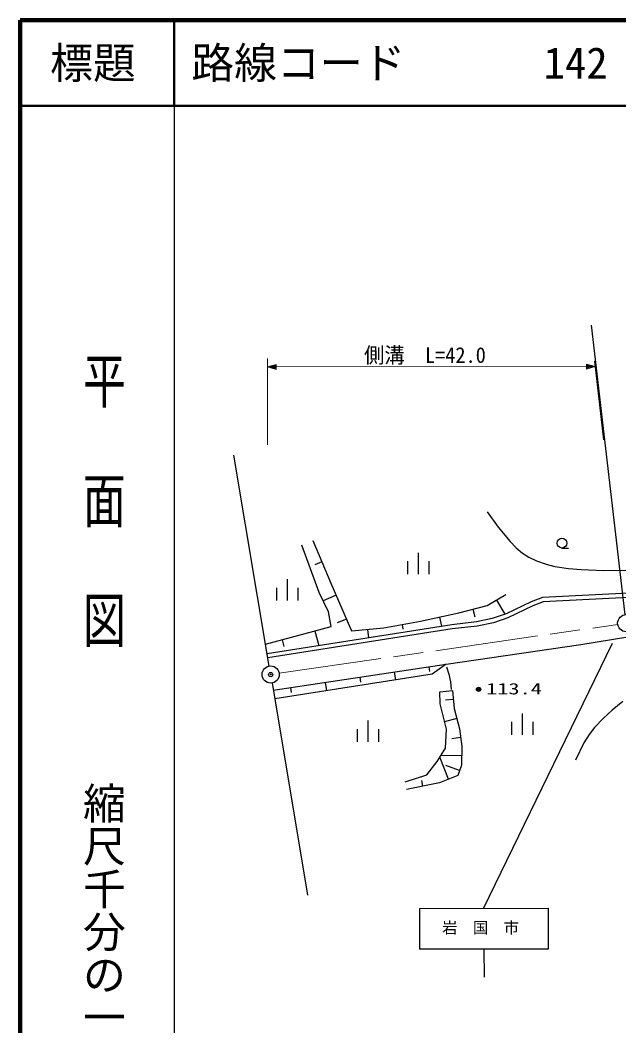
# Model space of a CAD drawing. Units: millimetres, scale not verified. Extents: x 40000 to 680000, y 20000 to 380000.
# Drawn here: x 40000 to 109936, y 262491 to 380000 of the extents above; entities that cross this region are included whole.
import ezdxf
from ezdxf.enums import TextEntityAlignment as Align

# ---------------------------------------------------------------- set-up
doc = ezdxf.new("R2010")
doc.units = ezdxf.units.MM
doc.header["$LTSCALE"] = 1000
doc.header["$PDMODE"] = 32
doc.header["$PDSIZE"] = 500
doc.linetypes.add('CHAIN', pattern=[18.5, 12, -1.5, 3.5, -1.5])
for name, color, linetype, lineweight in [('M-BGD', 7, 'Continuous', 25), ('M-BMK', 2, 'CHAIN', 13), ('M-BMK-OTRS', 5, 'Continuous', 25), ('M-BMK-SRVR', 3, 'Continuous', 25), ('M-STR-HTXT', 7, 'Continuous', 13), ('M-STR-STRC', 7, 'Continuous', 25), ('M-TTL', 2, 'Continuous', 140), ('M-TTL-BAND', 7, 'Continuous', 25), ('M-TTL-LINE', 7, 'Continuous', 50)]:
    doc.layers.add(name, color=color, linetype=linetype, lineweight=lineweight)
doc.layers.add('M-OTRS', color=6, linetype='Continuous')
doc.layers.add('M-TTL-TXT', color=7, linetype='Continuous')
doc.styles.add('@ＭＳ ゴシック', font='')
doc.styles.add('ＭＳ ゴシック', font='')
doc.styles.get('@ＭＳ ゴシック').set_extended_font_data('@MS Gothic')
doc.styles.get('ＭＳ ゴシック').set_extended_font_data('MS Gothic')

msp = doc.modelspace()

# ---------------------------------------------------------------- linework, layer by layer
at = {"layer": 'M-BGD'}
for p, q in [((74944, 313128), (72906, 318643)), ((74192, 319186), (76297, 314213)), ((86481, 317779), (86484, 315274)), ((103285, 318321), (104036, 318322)), ((75244, 316699), (74404, 316344)), ((85230, 316775), (85232, 315273)), ((87735, 316778), (87737, 315275)), ((71185, 314680), (71188, 312176)), ((76297, 314213), (78707, 308630)), ((69933, 313677), (69935, 312174)), ((72438, 313680), (72440, 312177)), ((76030, 310861), (74944, 313128)), ((76899, 312817), (75402, 312171)), ((94545, 311594), (96744, 312883)), ((115054, 313234), (100996, 312523)), ((115083, 312734), (101096, 312026)), ((91229, 310744), (94545, 311594)), ((95645, 312238), (96615, 310583)), ((99676, 312047), (96758, 310631)), ((99870, 311585), (96949, 310167)), ((100996, 312523), (99676, 312047)), ((101096, 312026), (99870, 311585)), ((76336, 309135), (76030, 310861)), ((86762, 309757), (91229, 310744)), ((88995, 310250), (89231, 309182)), ((92887, 311169), (93116, 310274)), ((96758, 310631), (95149, 310083)), ((68671, 307092), (76336, 309135)), ((90409, 309367), (68864, 305971)), ((78104, 310026), (77031, 309562)), ((82464, 309007), (86762, 309757)), ((84613, 309382), (84707, 308840)), ((93317, 309684), (90409, 309367)), ((93398, 309188), (90475, 308871)), ((95149, 310083), (93317, 309684)), ((95284, 309599), (93398, 309188)), ((96949, 310167), (95284, 309599)), ((90475, 308871), (68942, 305476)), ((74420, 308624), (74875, 306919)), ((78707, 308630), (82464, 309007)), ((80585, 308818), (80684, 307834)), ((105475, 307062), (110964, 307929)), ((70588, 307603), (70796, 306820)), ((89761, 304741), (105475, 307062)), ((69570, 301722), (89761, 304741)), ((87742, 304439), (87824, 303895)), ((89761, 304741), (88137, 303572)), ((88137, 303572), (69738, 300719)), ((79666, 303231), (79751, 302661)), ((83704, 303835), (83843, 302906)), ((71589, 302024), (71678, 301427)), ((75627, 302628), (75773, 301655)), ((89023, 301523), (90507, 301666)), ((89060, 300109), (89023, 301523)), ((90507, 301666), (90687, 299580)), ((89806, 297140), (89060, 300109)), ((90597, 300623), (89669, 300543)), ((90687, 299580), (91326, 297212)), ((98642, 299004), (98645, 296499)), ((80613, 298169), (80616, 295665)), ((91006, 298396), (89586, 298013)), ((97390, 298000), (97392, 296497)), ((99895, 298003), (99897, 296500)), ((79362, 297166), (79363, 295663)), ((81866, 297169), (81868, 295666)), ((89702, 294948), (89806, 297140)), ((91451, 296170), (90430, 296047)), ((91326, 297212), (91576, 295127)), ((91576, 295127), (91543, 292935)), ((88714, 293391), (89702, 294948)), ((90042, 291307), (89026, 293882)), ((91559, 294031), (89143, 294067)), ((87514, 291834), (88714, 293391)), ((91331, 292334), (89711, 292903)), ((91543, 292935), (91120, 291732)), ((84970, 291018), (87514, 291834)), ((91120, 291732), (88965, 290881)), ((88965, 290881), (85147, 290099)), ((87056, 290490), (86918, 291164))]:
    msp.add_line(p, q, dxfattribs=at)
for points in [[(94553, 322539), (95846, 320758), (97219, 319066), (97925, 318349), (98696, 317712), (99409, 317257), (100312, 316818), (101457, 316419), (102463, 316173), (104048, 315926), (105543, 315798), (108151, 315707), (110752, 315721)], [(89797, 304458), (90081, 303574), (90259, 302691), (90331, 301807)], [(110409, 300381), (109161, 299379), (108130, 298428), (107108, 297338), (106484, 296552), (105838, 295551), (104859, 293524)]]:
    msp.add_lwpolyline(points, dxfattribs=at)
for centre, radius in [((103284, 318892), 571), ((93548, 301811), 250), ((93548, 301811), 150), ((93548, 301811), 50.1)]:
    msp.add_circle(centre, radius, dxfattribs=at)
at = {"layer": 'M-BMK'}
msp.add_line((70257, 303683), (109804, 309396), dxfattribs=at)
at = {"layer": 'M-BMK-OTRS'}
for p, q in [((110680, 310535), (106748, 344344)), ((69100, 304528), (64977, 329175)), ((69431, 302552), (73579, 277768))]:
    msp.add_line(p, q, dxfattribs=at)
at = {"layer": 'M-BMK-SRVR'}
for centre, radius in [((110796, 309539), 1002), ((69265, 303540), 1002), ((69265, 303540), 40.1)]:
    msp.add_circle(centre, radius, dxfattribs=at)
at = {"layer": 'M-OTRS'}
msp.add_point((69265, 303540), dxfattribs=at)
at = {"layer": 'M-STR-HTXT'}
for p, q in [((68912, 330364), (68901, 340476)), ((68902, 339474), (69903, 339755)), ((69182, 339474), (69863, 339675)), ((69863, 339675), (69864, 339274)), ((69903, 339755), (69904, 339194)), ((106156, 339237), (106156, 339798)), ((106156, 339798), (107158, 339519)), ((106196, 339317), (106196, 339718)), ((106196, 339718), (106877, 339518)), ((106236, 339397), (106236, 339638)), ((106236, 339638), (106717, 339518)), ((107083, 340161), (108147, 330981)), ((68902, 339474), (107158, 339519)), ((69904, 339194), (68902, 339474)), ((69864, 339274), (69182, 339474)), ((69343, 339474), (69823, 339595)), ((69824, 339355), (69343, 339474)), ((69583, 339475), (69783, 339515)), ((69783, 339435), (69583, 339475)), ((69783, 339515), (69783, 339435)), ((69823, 339595), (69824, 339355)), ((107158, 339519), (106156, 339237)), ((106877, 339518), (106196, 339317)), ((106717, 339518), (106236, 339397)), ((106276, 339477), (106276, 339558)), ((106276, 339558), (106477, 339518)), ((106477, 339518), (106276, 339477))]:
    msp.add_line(p, q, dxfattribs=at)
at = {"layer": 'M-STR-STRC'}
for p, q in [((94107, 276216), (109204, 307214)), ((86659, 276207), (101688, 276225)), ((86659, 276207), (86665, 271448)), ((101688, 276225), (101694, 271466)), ((101694, 271466), (86665, 271448)), ((94179, 271457), (94183, 268187))]:
    msp.add_line(p, q, dxfattribs=at)
at = {"layer": 'M-TTL'}
for p, q in [((40000, 380000), (40000, 20000)), ((680000, 380000), (40000, 380000))]:
    msp.add_line(p, q, dxfattribs=at)
at = {"layer": 'M-TTL-BAND'}
msp.add_line((58000, 370000), (58000, 20000), dxfattribs=at)
at = {"layer": 'M-TTL-LINE'}
for p, q in [((58000, 380000), (58000, 370000)), ((40000, 370000), (680000, 370000))]:
    msp.add_line(p, q, dxfattribs=at)

# ---------------------------------------------------------------- texts
at = {"layer": 'M-BGD', "style": 'ＭＳ ゴシック', "width": 1.45}
msp.add_text('113.4', height=1320, rotation=0.067, dxfattribs=at).set_placement((94433, 300822), align=Align.BOTTOM_LEFT)
at = {"layer": 'M-STR-HTXT', "style": 'ＭＳ ゴシック', "width": 0.95}
msp.add_text('側溝\u3000L=42.0', height=1833, rotation=0.067, dxfattribs=at).set_placement((80165, 339387), align=Align.BOTTOM_LEFT)
at = {"layer": 'M-STR-STRC', "style": 'ＭＳ ゴシック'}
msp.add_text('岩\u3000国\u3000市', height=1320, rotation=0.067, dxfattribs=at).set_placement((89283, 272908), align=Align.BOTTOM_LEFT)
at = {"layer": 'M-TTL-BAND', "style": '@ＭＳ ゴシック', "width": 1.4}
msp.add_text('平  面  図', height=3666, rotation=270, dxfattribs=at).set_placement((49777, 306475), align=Align.MIDDLE_RIGHT)
at = {"layer": 'M-TTL-BAND', "style": '@ＭＳ ゴシック'}
msp.add_text('縮尺千分の一', height=3666, rotation=270, dxfattribs=at).set_placement((49777, 261030), align=Align.MIDDLE_RIGHT)
at = {"layer": 'M-TTL-TXT', "style": 'ＭＳ ゴシック'}
msp.add_text('標題', height=3666, dxfattribs=at).set_placement((48500, 375000), align=Align.MIDDLE_CENTER)
for s, p in [('路線コード', (60000, 375000)), ('142', (101142, 375000))]:
    msp.add_text(s, height=3666, dxfattribs=at).set_placement(p, align=Align.MIDDLE_LEFT)

doc.saveas('drawing.dxf')
